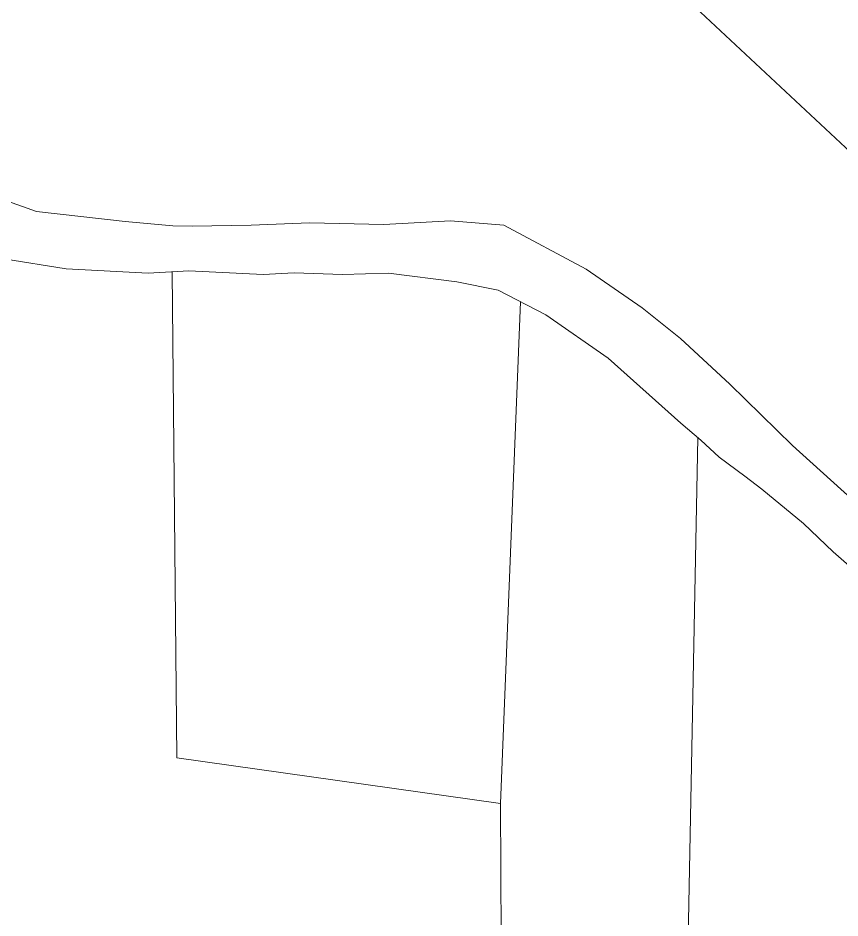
# Model space of a CAD drawing. Header units: millimetres. Extents: x 1956 to 626126, y 2654 to 1331070.
# Drawn here: x 624079.3 to 624397.5, y 1329920.4 to 1330268.6 of the extents above; entities that cross this region are included whole.
import ezdxf

# ---------------------------------------------------------------- set-up
doc = ezdxf.new("R2010")
doc.units = ezdxf.units.MM

msp = doc.modelspace()

# ---------------------------------------------------------------- linework, layer by layer
at = {"color": 1, "lineweight": 0}
for p, q in [((624401.57, 1330216.67), (624331.82, 1330281.84)), ((624086.39, 1330193.8), (624054.31, 1330205.06)), ((624086.39, 1330193.8), (624054.31, 1330205.06)), ((624120.71, 1330189.93), (624086.39, 1330193.8)), ((624120.71, 1330189.93), (624086.39, 1330193.8)), ((624139.27, 1330188.25), (624120.71, 1330189.93)), ((624139.27, 1330188.25), (624120.71, 1330189.93)), ((624146.64, 1330188.04), (624139.27, 1330188.25)), ((624146.64, 1330188.04), (624139.27, 1330188.25)), ((624169.5, 1330188.43), (624146.64, 1330188.04)), ((624169.5, 1330188.43), (624146.64, 1330188.04)), ((624192.11, 1330189.31), (624169.5, 1330188.43)), ((624192.11, 1330189.31), (624169.5, 1330188.43)), ((624220.83, 1330188.71), (624192.11, 1330189.31)), ((624220.83, 1330188.71), (624192.11, 1330189.31)), ((624246.74, 1330190.13), (624220.83, 1330188.71)), ((624246.74, 1330190.13), (624220.83, 1330188.71)), ((624267.33, 1330188.47), (624246.74, 1330190.13)), ((624267.33, 1330188.47), (624246.74, 1330190.13)), ((624299.19, 1330171.37), (624267.33, 1330188.47)), ((624299.19, 1330171.37), (624267.33, 1330188.47)), ((624097.95, 1330171.5), (624073.79, 1330175.43)), ((624129.72, 1330169.9), (624097.95, 1330171.5)), ((624145.47, 1330170.76), (624129.72, 1330169.9)), ((624138.93, 1330170.4), (624140.75, 1329982.37)), ((624174.19, 1330169.39), (624145.47, 1330170.76)), ((624320.87, 1330156.5), (624299.19, 1330171.37)), ((624320.87, 1330156.5), (624299.19, 1330171.37)), ((624186.13, 1330169.97), (624174.19, 1330169.39)), ((624204.94, 1330169.31), (624186.13, 1330169.97)), ((624222.72, 1330169.92), (624204.94, 1330169.31)), ((624249.16, 1330166.51), (624222.72, 1330169.92)), ((624265.19, 1330163.3), (624249.16, 1330166.51)), ((624283.54, 1330153.75), (624265.19, 1330163.3)), ((624273.79, 1330158.82), (624266.07, 1329964.65)), ((624335.68, 1330144.64), (624320.87, 1330156.5)), ((624335.68, 1330144.64), (624320.87, 1330156.5)), ((624307.74, 1330137.06), (624283.54, 1330153.75)), ((624354.84, 1330126.96), (624335.68, 1330144.64)), ((624354.84, 1330126.96), (624335.68, 1330144.64)), ((624335.88, 1330111.86), (624307.74, 1330137.06)), ((624379.12, 1330103.21), (624354.84, 1330126.96)), ((624379.12, 1330103.21), (624354.84, 1330126.96)), ((624343.54, 1330105.29), (624335.88, 1330111.86)), ((624342.46, 1330106.21), (624335.71, 1329762.38)), ((624350.69, 1330098.73), (624343.54, 1330105.29)), ((624401.86, 1330082.75), (624379.12, 1330103.21)), ((624401.86, 1330082.75), (624379.12, 1330103.21)), ((624360.64, 1330091.41), (624350.69, 1330098.73)), ((624367.28, 1330086.37), (624360.64, 1330091.41)), ((624383.37, 1330072.99), (624367.28, 1330086.37)), ((624394.86, 1330062.13), (624383.37, 1330072.99)), ((624412.23, 1330046.73), (624394.86, 1330062.13)), ((624140.75, 1329982.37), (624266.07, 1329964.65)), ((624266.07, 1329964.65), (624266.59, 1329865.52))]:
    msp.add_line(p, q, dxfattribs=at)

doc.saveas('drawing.dxf')
